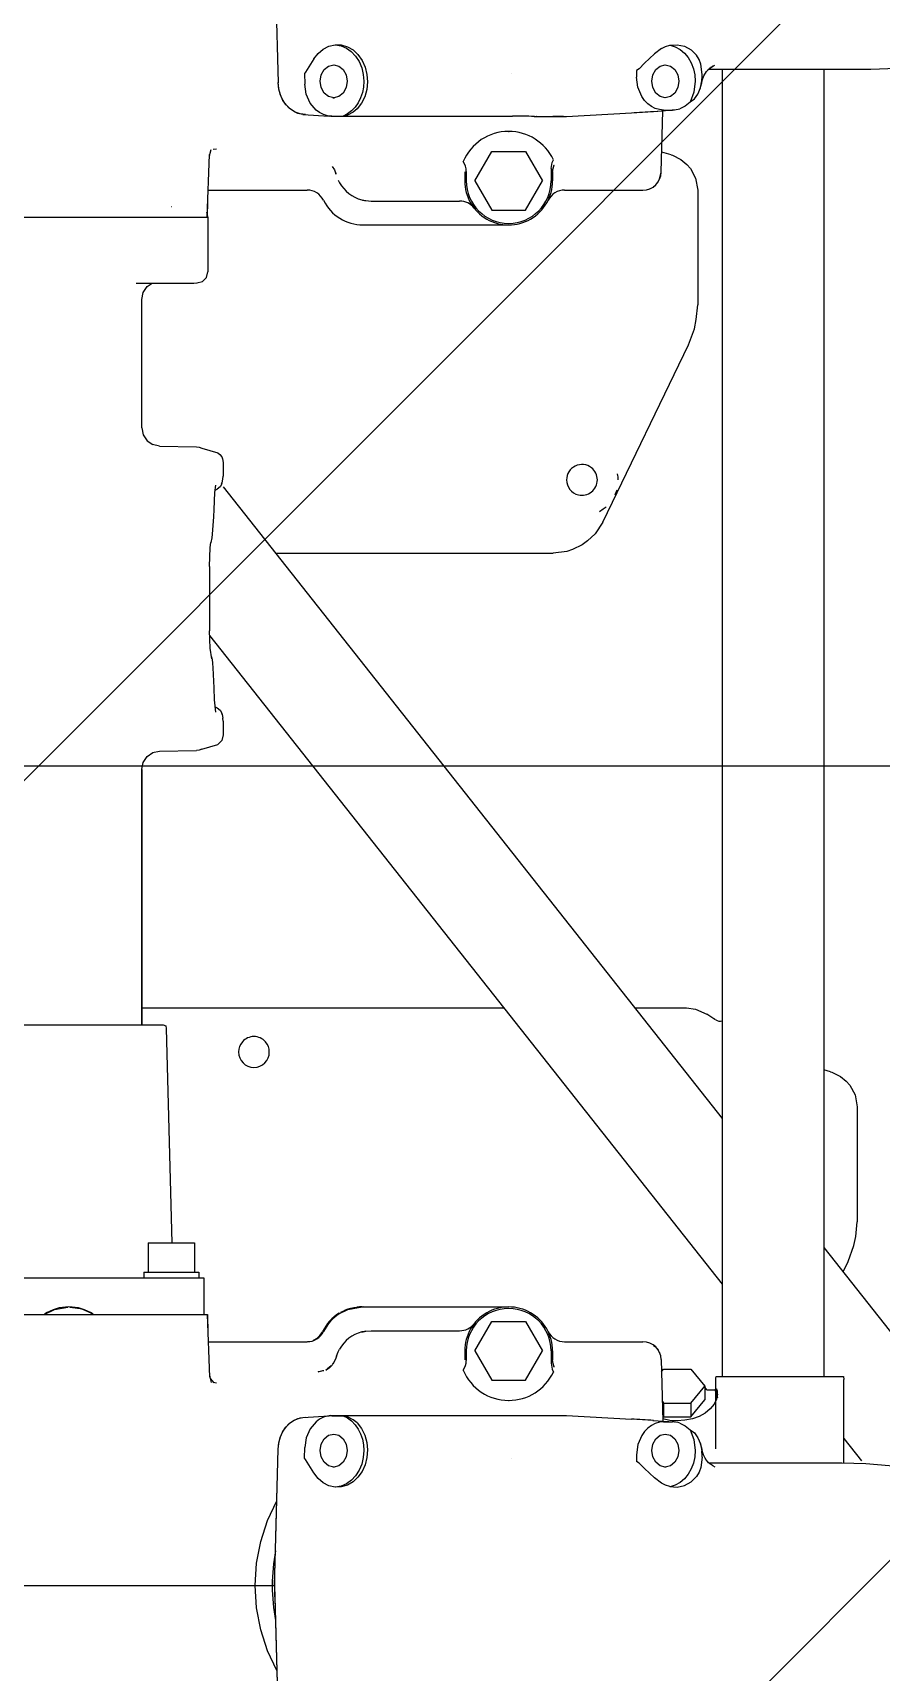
# Model space of a CAD drawing. Header units: millimetres. Extents: x 1084702 to 1166801, y 36632 to 124519.
# Drawn here: x 1103063.4 to 1103294.9, y 49882.8 to 50329.8 of the extents above; entities that cross this region are included whole.
import ezdxf

# ---------------------------------------------------------------- set-up
doc = ezdxf.new("R2010")
doc.units = ezdxf.units.MM
doc.header["$LTSCALE"] = 250
doc.linetypes.add('CENTER', pattern=[3, 2.5, -0.25, 0, -0.25])
doc.layers.get('0').update_dxf_attribs({"color": 255})
doc.layers.add('%posline', color=240, linetype='Continuous')
doc.layers.add('%symbol', color=1, linetype='Continuous')
doc.styles.add('ROMANS', font='ROMANS.shx', dxfattribs={"height": 100})
doc.dimstyles.new('dott', dxfattribs={"dimscale": 100, "dimtxt": 150, "dimasz": 0.01, "dimexe": 0.5, "dimexo": 1, "dimgap": 1, "dimtad": 1, "dimdsep": 46, "dimtxsty": 'ROMANS', "dimcen": 1.5, "dimclrd": 1, "dimclre": 1, "dimclrt": 2, "dimazin": 2, "dimtfac": 1, "dimtmove": 2, "dimatfit": 3, "dimldrblk": 'DOT', "dimfxl": 1, "dimtvp": 100, "dimtolj": 1, "dimarcsym": 0})

# ---------------------------------------------------------------- blocks, each defined once
blk = doc.blocks.new('_Dot')
at = {"color": 0, "linetype": 'ByBlock', "lineweight": -2}
blk.add_line((-0.5, 0), (-1, 0), dxfattribs=at)
at = {"color": 0, "linetype": 'ByBlock', "const_width": 0.5}
blk.add_lwpolyline([(-0.25, 0, 1), (0.25, 0, 1)], format="xyb", close=True, dxfattribs=at)
blk = doc.blocks.new('GENERATOR-BORDE')
for p, q in [((-1714.46, 223.52), (-1713.52, 186.29)), ((-1706.33, 188.81), (-1706.25, 185.89)), ((-1649.95, 188.91), (-1649.95, 188.91)), ((-1615.71, 189.63), (-1615.71, 187.84)), ((-1597.01, 188.79), (-1596.93, 188.93)), ((-1596.25, 189.8), (-1596.08, 189.99)), ((-1596.01, 190.03), (-1573.46, 190.03)), ((-1596.01, 190.03), (-1573.46, 190.03)), ((-1595.8, 190.23), (-1595.7, 190.33)), ((-1595.39, 190.56), (-1595.34, 190.6)), ((-1595.07, 190.76), (-1594.84, 190.85)), ((-1595.02, 190.79), (-1594.35, 191.12)), ((-1594.81, 190.9), (-1594.76, 190.92)), ((-1594.76, 190.92), (-1594.35, 191.12)), ((-1592.39, 190.03), (-1592.39, -166.52)), ((-1573.46, 190.03), (-1551.79, 190.03)), ((-1564.59, 190.03), (-1564.59, -166.52)), ((-1597.92, 186.3), (-1597.79, 186.94)), ((-1597.58, 187.59), (-1597.55, 187.71)), ((-1698.56, 182.19), (-1698.09, 182.19)), ((-1611.26, 178.48), (-1605.45, 178.87)), ((-1608.34, 178.85), (-1605.93, 178.85)), ((-1605.42, 178.88), (-1605.33, 178.88)), ((-1605.42, 178.88), (-1605.33, 178.88)), ((-1601.12, 181.03), (-1601.05, 181.05)), ((-1706.78, 177.66), (-1699.59, 177.19)), ((-1699.09, 177.17), (-1649.53, 177.17)), ((-1698.9, 177.19), (-1695.74, 177.19)), ((-1643.61, 177.11), (-1643.03, 177.1)), ((-1642.96, 177.1), (-1638.6, 177.1)), ((-1638.6, 177.1), (-1634.85, 177.1)), ((-1638.52, 177.21), (-1635.7, 177.27)), ((-1634.87, 177.1), (-1617.11, 178.12)), ((-1634.87, 177.1), (-1634.85, 177.1)), ((-1617.11, 178.12), (-1617.11, 178.12)), ((-1611.12, 178.49), (-1608.66, 178.66)), ((-1611.12, 178.49), (-1611.12, 178.49)), ((-1608.98, 161.89), (-1608.54, 178.67)), ((-1650.61, 173.02), (-1650.46, 173.02)), ((-1732.83, 149.62), (-1732.22, 166.69)), ((-1732.24, 166.14), (-1732.05, 167.05)), ((-1732.05, 167.05), (-1731.82, 168.09)), ((-1659.85, 159.52), (-1655.23, 167.52)), ((-1655.23, 167.52), (-1645.99, 167.52)), ((-1645.99, 167.52), (-1641.37, 159.52)), ((-1662.61, 161.95), (-1662.61, 159.52)), ((-1662.19, 162.12), (-1662.19, 159.52)), ((-1639.03, 162.86), (-1639.03, 159.52)), ((-1638.61, 161.96), (-1638.61, 159.52)), ((-1638.21, 163.91), (-1638.21, 163.88)), ((-1609.42, 160.01), (-1608.98, 161.89)), ((-1732.56, 157.02), (-1705.61, 157.02)), ((-1697.16, 159.76), (-1696.75, 159.04)), ((-1659.85, 159.52), (-1655.23, 151.52)), ((-1645.99, 151.52), (-1641.37, 159.52)), ((-1635.35, 157.02), (-1613.98, 157.02)), ((-1612.1, 157.42), (-1612.09, 157.42)), ((-1612.09, 157.42), (-1612.03, 157.45)), ((-1611.05, 158.04), (-1610.56, 158.39)), ((-1609.95, 159.07), (-1609.8, 159.33)), ((-1609.48, 159.9), (-1609.42, 160.01)), ((-1599.02, 157.01), (-1599.02, 125.71)), ((-1742.65, 152.51), (-1742.62, 152.51)), ((-1732.79, 149.62), (-1732.67, 154.04)), ((-1690.69, 154.37), (-1689.6, 154.14)), ((-1689.6, 154.14), (-1688.11, 154.02)), ((-1688.11, 154.02), (-1663.98, 154.02)), ((-1821.07, 149.62), (-1755.29, 149.62)), ((-1755.29, 149.62), (-1748.69, 149.62)), ((-1748.69, 149.62), (-1732.79, 149.62)), ((-1733.05, 151.03), (-1732.69, 149.54)), ((-1732.69, 149.54), (-1732.66, 134.71)), ((-1690.61, 147.52), (-1690.35, 147.52)), ((-1690.35, 147.52), (-1650.86, 147.52)), ((-1655.23, 151.52), (-1645.99, 151.52)), ((-1647.51, 147.94), (-1647.51, 147.94)), ((-1644.62, 149.15), (-1644.62, 149.15)), ((-1642.15, 151.06), (-1642.15, 151.06)), ((-1733.05, 133.22), (-1732.66, 134.71)), ((-1752.23, 131.62), (-1736.6, 131.62)), ((-1750.29, 129.11), (-1749.22, 130.72)), ((-1749.22, 130.72), (-1747.89, 131.62)), ((-1736.6, 131.62), (-1736.51, 131.62)), ((-1735.65, 131.71), (-1734.13, 132.12)), ((-1734.13, 132.12), (-1733.05, 133.22)), ((-1750.69, 92.17), (-1750.66, 127.21)), ((-1750.66, 127.21), (-1750.29, 129.11)), ((-1624.96, 66.45), (-1601.52, 114.82)), ((-1750.69, 92.17), (-1750.29, 90.28)), ((-1750.29, 90.28), (-1749.24, 88.67)), ((-1749.24, 88.67), (-1747.7, 87.61)), ((-1745.86, 87.22), (-1735.77, 87.05)), ((-1734.3, 86.63), (-1729.98, 85.36)), ((-1728.91, 84.27), (-1728.69, 83.77)), ((-1728.69, 83.77), (-1728.53, 82.78)), ((-1728.53, 82.78), (-1728.53, 79.04)), ((-1728.92, 76.92), (-1728.75, 77.2)), ((-1728.75, 77.2), (-1728.58, 78.18)), ((-1728.53, 76.1), (-1592.39, -96.17)), ((-1730.69, 75.15), (-1730.1, 75.45)), ((-1621.54, 73.89), (-1621.43, 74.2)), ((-1621.43, 74.2), (-1621.03, 75.31)), ((-1625.85, 69.38), (-1624.84, 70.06)), ((-1624.84, 70.06), (-1624.05, 70.61)), ((-1731.54, 62.23), (-1731.38, 63.19)), ((-1731.88, 60.7), (-1731.82, 60.92)), ((-1731.82, 60.92), (-1731.54, 62.23)), ((-1732.22, 54.37), (-1732.22, 36.87)), ((-1714.22, 57.99), (-1638.45, 57.99)), ((-1732.21, 35.6), (-1592.39, -141.33)), ((-1731.73, 29.72), (-1731.54, 29.02)), ((-1731.54, 29.02), (-1731.38, 28.04)), ((-1730.69, 16.09), (-1730.1, 15.8)), ((-1728.92, 14.32), (-1728.75, 14.04)), ((-1728.75, 14.04), (-1728.57, 13.04)), ((-1728.53, 12.2), (-1728.53, 8.46)), ((-1734.3, 4.61), (-1729.98, 5.88)), ((-1750.66, -0.93), (-1750.29, 0.97)), ((-1750.29, 0.97), (-1749.24, 2.58)), ((-1749.24, 2.58), (-1747.7, 3.63)), ((-1745.86, 4.02), (-1735.77, 4.19)), ((-1750.74, -70.62), (-1750.66, -0.93)), ((-1750.74, -0.97), (-1750.74, -70.62)), ((-1750.74, -65.99), (-1651.93, -65.99)), ((-1616.24, -65.99), (-1602.1, -65.99)), ((-1794.61, -70.62), (-1744.92, -70.62)), ((-1744.92, -70.62), (-1744.19, -70.9)), ((-1744.19, -70.9), (-1744.06, -71.59)), ((-1744.06, -71.59), (-1742.54, -130.02)), ((-1555.52, -92.99), (-1555.52, -124.29)), ((-1748.99, -130.02), (-1742.65, -130.02)), ((-1748.99, -130.02), (-1748.99, -138.02)), ((-1742.65, -130.02), (-1736.3, -130.02)), ((-1736.3, -130.02), (-1736.3, -138.02)), ((-1564.59, -131.34), (-1508.2, -202.71)), ((-1750.12, -138.02), (-1742.65, -138.02)), ((-1750.12, -138.02), (-1750.12, -139.62)), ((-1742.65, -138.02), (-1735.17, -138.02)), ((-1735.17, -138.02), (-1735.17, -139.62)), ((-1559.37, -137.96), (-1558.02, -135.18)), ((-1813.47, -139.62), (-1775.75, -139.62)), ((-1775.75, -139.62), (-1739.56, -139.62)), ((-1739.56, -139.62), (-1733.8, -139.62)), ((-1733.8, -139.62), (-1733.8, -149.62)), ((-1821.07, -149.62), (-1755.29, -149.62)), ((-1813.47, -149.62), (-1775.75, -149.62)), ((-1775.75, -149.62), (-1739.56, -149.62)), ((-1770.34, -147.58), (-1767.51, -147.95)), ((-1767.51, -147.95), (-1766.93, -148.13)), ((-1766.85, -148.17), (-1764.63, -149.16)), ((-1764.63, -149.16), (-1763.91, -149.62)), ((-1755.29, -149.62), (-1748.69, -149.62)), ((-1748.69, -149.62), (-1732.8, -149.62)), ((-1739.56, -149.62), (-1733.8, -149.62)), ((-1732.84, -149.62), (-1732.22, -166.69)), ((-1732.8, -149.62), (-1732.65, -154.78)), ((-1690.61, -147.52), (-1690.35, -147.52)), ((-1690.35, -147.52), (-1650.86, -147.52)), ((-1659.85, -159.52), (-1655.23, -151.52)), ((-1655.23, -151.52), (-1645.99, -151.52)), ((-1650.86, -147.52), (-1650.61, -147.52)), ((-1645.99, -151.52), (-1641.37, -159.52)), ((-1690.69, -154.37), (-1689.6, -154.14)), ((-1689.6, -154.14), (-1688.11, -154.02)), ((-1688.11, -154.02), (-1663.98, -154.02)), ((-1732.57, -157.02), (-1705.61, -157.02)), ((-1697.62, -160.93), (-1697.16, -159.76)), ((-1697.16, -159.76), (-1696.75, -159.04)), ((-1662.61, -159.52), (-1662.61, -161.95)), ((-1662.19, -159.52), (-1662.19, -162.12)), ((-1659.85, -159.52), (-1655.23, -167.52)), ((-1645.99, -167.52), (-1641.37, -159.52)), ((-1639.03, -159.52), (-1639.03, -162.86)), ((-1638.61, -159.52), (-1638.61, -161.96)), ((-1635.35, -157.02), (-1613.98, -157.02)), ((-1611.06, -158.04), (-1610.56, -158.39)), ((-1609.95, -159.07), (-1609.8, -159.32)), ((-1609.45, -159.96), (-1609.42, -160.01)), ((-1609.42, -160.01), (-1609.42, -160.03)), ((-1702.62, -165.23), (-1701.28, -164.86)), ((-1701.28, -164.86), (-1701.03, -164.88)), ((-1700.5, -164.76), (-1700.08, -164.37)), ((-1699.05, -163.58), (-1698.78, -163.43)), ((-1698.78, -163.24), (-1698.53, -162.95)), ((-1638.21, -163.91), (-1638.21, -163.88)), ((-1608.98, -161.89), (-1608.54, -178.67)), ((-1608.89, -165.2), (-1608.36, -164.54)), ((-1608.36, -164.54), (-1600.86, -164.54)), ((-1600.86, -164.54), (-1597.1, -169.14)), ((-1732.24, -166.13), (-1732.05, -167.05)), ((-1732.05, -167.05), (-1731.82, -168.09)), ((-1732.05, -167.05), (-1731.05, -168.2)), ((-1655.23, -167.52), (-1645.99, -167.52)), ((-1600.86, -173.74), (-1597.1, -169.14)), ((-1597.1, -169.14), (-1597.1, -172.89)), ((-1594.09, -186.2), (-1594.05, -166.9)), ((-1594.05, -166.9), (-1594.03, -166.52)), ((-1594.03, -166.52), (-1578.88, -166.52)), ((-1578.88, -166.52), (-1574.43, -166.52)), ((-1578.49, -166.52), (-1576.45, -166.52)), ((-1574.43, -166.52), (-1570.86, -166.52)), ((-1570.86, -166.52), (-1559.27, -166.52)), ((-1559.27, -166.52), (-1559.17, -167.29)), ((-1559.17, -190.03), (-1559.17, -167.29)), ((-1650.61, -173.02), (-1650.46, -173.02)), ((-1608.68, -173.34), (-1608.36, -173.74)), ((-1608.36, -173.74), (-1600.86, -173.74)), ((-1608.36, -173.74), (-1608.36, -177.48)), ((-1600.86, -177.48), (-1597.1, -172.89)), ((-1600.86, -173.74), (-1600.86, -177.48)), ((-1596.5, -170.12), (-1594.33, -170.12)), ((-1593.8, -171.54), (-1593.78, -170.11)), ((-1593.79, -172.34), (-1593.78, -170.11)), ((-1706.78, -177.66), (-1699.59, -177.19)), ((-1699.09, -177.17), (-1649.53, -177.17)), ((-1698.9, -177.19), (-1695.74, -177.19)), ((-1643.61, -177.11), (-1643.04, -177.1)), ((-1642.96, -177.1), (-1638.6, -177.1)), ((-1638.6, -177.1), (-1634.86, -177.1)), ((-1634.86, -177.1), (-1617.11, -178.12)), ((-1617.11, -178.12), (-1617.11, -178.12)), ((-1611.26, -178.48), (-1605.45, -178.87)), ((-1611.12, -178.49), (-1608.66, -178.66)), ((-1611.12, -178.49), (-1611.12, -178.49)), ((-1608.58, -177.22), (-1608.36, -177.48)), ((-1608.36, -177.48), (-1600.86, -177.48)), ((-1608.34, -178.85), (-1605.93, -178.85)), ((-1605.42, -178.88), (-1605.33, -178.88)), ((-1605.42, -178.88), (-1605.33, -178.88)), ((-1601.12, -181.03), (-1601.05, -181.05)), ((-1714.37, -220.45), (-1713.51, -186.34)), ((-1714.13, -210.43), (-1713.52, -186.29)), ((-1706.33, -188.81), (-1706.25, -185.89)), ((-1597.92, -186.3), (-1597.92, -186.3)), ((-1597.58, -187.59), (-1597.55, -187.71)), ((-1559.17, -183.36), (-1554.3, -189.53)), ((-1698.56, -191.16), (-1698.09, -191.16)), ((-1649.95, -188.91), (-1649.95, -188.91)), ((-1615.71, -187.84), (-1615.71, -189.63)), ((-1608.11, -191.16), (-1607.65, -191.16)), ((-1597.01, -188.79), (-1596.93, -188.93)), ((-1596.25, -189.8), (-1596.08, -189.99)), ((-1596.01, -190.03), (-1559.71, -190.03)), ((-1595.8, -190.23), (-1595.7, -190.33)), ((-1595.39, -190.56), (-1595.34, -190.6)), ((-1595.02, -190.8), (-1594.35, -191.12)), ((-1713.87, -200.4), (-1713.87, -200.4)), ((-1714.46, -223.52), (-1714.13, -210.43)), ((-1714.22, -214.03), (-1714.21, -214.03)), ((-1802.42, -223.52), (-1776.46, -223.52)), ((-1776.46, -223.52), (-1738.84, -223.52)), ((-1738.84, -223.52), (-1735.8, -223.52)), ((-1735.8, -223.52), (-1728.8, -223.52)), ((-1728.8, -223.52), (-1722.4, -223.52)), ((-1722.4, -223.52), (-1714.46, -223.52)), ((-1719.77, -223.52), (-1719.77, -223.52)), ((-1719.77, -223.52), (-1719.77, -223.52)), ((-1714.46, -223.52), (-1713.52, -260.76)), ((-1714.37, -226.6), (-1713.51, -260.71)), ((-1714.22, -233.02), (-1714.21, -233.02)), ((-1713.87, -246.65), (-1713.87, -246.64))]:
    blk.add_line(p, q)
at = {"linetype": 'CENTER'}
blk.add_line((-2671.23, 0), (68.87, 0), dxfattribs=at)
for points in [[(-1551.79, 190.03), (-1544.77, 190.23), (-1537.8, 190.81), (-1530.61, 191.84), (-1523.85, 193.2), (-1516.86, 195.06), (-1510.39, 197.21), (-1504.67, 199.48), (-1498.2, 202.51), (-1495.61, 203.89)], [(-1703.81, 192.8), (-1706.04, 189.15), (-1706.33, 188.81)], [(-1703.81, 192.8), (-1702.63, 194.3), (-1701.22, 195.47), (-1699.65, 196.27), (-1697.97, 196.64), (-1696.27, 196.59), (-1694.62, 196.11), (-1693.08, 195.22), (-1691.72, 193.97), (-1690.61, 192.39), (-1689.78, 190.57), (-1689.29, 188.58), (-1689.14, 186.51), (-1689.34, 184.45), (-1689.89, 182.48), (-1690.76, 180.7), (-1691.92, 179.17)], [(-1697.87, 196.66), (-1696.33, 196.38), (-1694.87, 195.75), (-1693.54, 194.79), (-1692.37, 193.55), (-1691.42, 192.06), (-1690.71, 190.37), (-1690.28, 188.56), (-1690.13, 186.68)], [(-1608.9, 195.58), (-1610.86, 194.15), (-1613.55, 191.6), (-1615.01, 190.09), (-1615.71, 189.63)], [(-1608.9, 195.58), (-1607.8, 196.14), (-1606.65, 196.51)], [(-1606.65, 196.51), (-1604.64, 196.66), (-1602.65, 196.23), (-1600.85, 195.25), (-1599.35, 193.78)], [(-1606.53, 196.54), (-1605.14, 196.1), (-1603.83, 195.37), (-1602.65, 194.37), (-1601.63, 193.14), (-1600.8, 191.7), (-1600.19, 190.12), (-1599.81, 188.42), (-1599.69, 186.68)], [(-1597.82, 188.5), (-1598.15, 191.33), (-1598.62, 192.61), (-1599.35, 193.78)], [(-1702.01, 186.68), (-1701.73, 188.4), (-1700.93, 189.86), (-1699.73, 190.83), (-1698.32, 191.18), (-1696.91, 190.83), (-1695.72, 189.86), (-1694.92, 188.4), (-1694.64, 186.68)], [(-1608.34, 178.85), (-1609.49, 178.96), (-1610.62, 179.29), (-1611.68, 179.83), (-1612.67, 180.57), (-1613.55, 181.49), (-1614.3, 182.56), (-1615.35, 185.07), (-1615.71, 187.84)], [(-1611.57, 186.68), (-1611.29, 188.4), (-1610.49, 189.86), (-1609.29, 190.83), (-1607.88, 191.18), (-1606.47, 190.83), (-1605.27, 189.86), (-1604.47, 188.4), (-1604.19, 186.68)], [(-1597.79, 186.94), (-1597.33, 188.2), (-1596.62, 189.35), (-1595.74, 190.28), (-1594.76, 190.92)], [(-1595.07, 190.77), (-1594.76, 190.92)], [(-1706.08, 177.61), (-1707.51, 177.78), (-1708.88, 178.27), (-1710.15, 179.06), (-1711.27, 180.14), (-1712.19, 181.45), (-1712.89, 182.95), (-1713.34, 184.58), (-1713.52, 186.29)], [(-1706.78, 177.65), (-1708.1, 177.94), (-1709.35, 178.51), (-1710.5, 179.35), (-1711.5, 180.43), (-1712.33, 181.71), (-1712.95, 183.16), (-1713.35, 184.72), (-1713.51, 186.34)], [(-1698.9, 177.19), (-1700.03, 177.29), (-1701.13, 177.61), (-1702.18, 178.13), (-1703.15, 178.83), (-1704.77, 180.75), (-1705.84, 183.18), (-1706.25, 185.89)], [(-1694.64, 186.68), (-1694.92, 184.95), (-1695.72, 183.49), (-1696.91, 182.52), (-1698.32, 182.18), (-1699.73, 182.52), (-1700.93, 183.49), (-1701.73, 184.95), (-1702.01, 186.68)], [(-1690.13, 186.68), (-1690.23, 185.12), (-1690.53, 183.6), (-1691.02, 182.16), (-1691.68, 180.82), (-1692.51, 179.63), (-1693.48, 178.61), (-1694.56, 177.79), (-1695.74, 177.19)], [(-1604.19, 186.68), (-1604.47, 184.95), (-1605.27, 183.49), (-1606.47, 182.52), (-1607.88, 182.18), (-1609.29, 182.52), (-1610.49, 183.49), (-1611.29, 184.95), (-1611.57, 186.68)], [(-1599.69, 186.68), (-1600.06, 183.72), (-1601.12, 181.03)], [(-1601.05, 181.05), (-1599.93, 181.89), (-1598.99, 183.19), (-1598.27, 184.88), (-1597.9, 186.8)], [(-1598.42, 184.42), (-1597.92, 186.3)], [(-1691.92, 179.17), (-1693.01, 178.27), (-1694.62, 177.49), (-1695.74, 177.19)], [(-1605.93, 178.85), (-1605.98, 178.85)], [(-1605.93, 178.85), (-1604.4, 179.05)], [(-1601.12, 181.03), (-1602.43, 179.93), (-1603.9, 179.2)], [(-1699.09, 177.17), (-1699.59, 177.19)], [(-1643.04, 177.1), (-1638.52, 177.21)], [(-1642.96, 177.1), (-1643.04, 177.1), (-1643.04, 177.1)], [(-1731.23, 168.16), (-1730.29, 168.29)], [(-1606.26, 166.62), (-1608.84, 167.39)], [(-1606.26, 166.62), (-1605.93, 166.52)], [(-1605.93, 166.52), (-1603.59, 165.35), (-1601.99, 164.01), (-1601, 162.91), (-1599.61, 160.27), (-1599.02, 157.01)], [(-1698.78, 163.43), (-1698.17, 162.52), (-1697.78, 161.5)], [(-1697.99, 162.03), (-1697.75, 161.36)], [(-1639.03, 162.86), (-1638.76, 164.54), (-1638.41, 165.31)], [(-1638.61, 161.96), (-1638.51, 162.96), (-1638.21, 163.91)], [(-1638.61, 161.93), (-1638.51, 162.92), (-1638.21, 163.88)], [(-1736.51, 131.62), (-1735.62, 131.71), (-1735.64, 131.73)], [(-1601.52, 114.82), (-1599.93, 119.22), (-1599.42, 121.69), (-1599.02, 125.71)], [(-1745.86, 87.22), (-1747.75, 87.62)], [(-1735.77, 87.05), (-1735.01, 86.94), (-1734.3, 86.63)], [(-1729.98, 85.36), (-1729.38, 84.89), (-1728.91, 84.27)], [(-1730.97, 69.91), (-1730.76, 74.57), (-1730.47, 76.59)], [(-1728.85, 76.89), (-1729.36, 76.06), (-1730.1, 75.45)], [(-1728.58, 78.18), (-1728.53, 79.04)], [(-1731.38, 63.19), (-1731.01, 67.94), (-1730.97, 69.91)], [(-1624.96, 66.45), (-1627.04, 63.31), (-1629.08, 61.37), (-1630.51, 60.31), (-1633.15, 59.05), (-1634.73, 58.5), (-1638.45, 57.99)], [(-1732.22, 54.37), (-1732.02, 59.6), (-1731.87, 60.88)], [(-1731.63, 29.22), (-1732.06, 32.12), (-1732.22, 36.87)], [(-1730.97, 21.33), (-1731.22, 26.73), (-1731.37, 28.04)], [(-1730.47, 14.64), (-1730.86, 18.06), (-1730.97, 21.33)], [(-1730.1, 15.8), (-1729.36, 15.18), (-1728.85, 14.35)], [(-1728.53, 12.2), (-1728.57, 13.04)], [(-1734.3, 4.61), (-1735.01, 4.31), (-1735.77, 4.19)], [(-1728.53, 8.46), (-1728.91, 6.97), (-1729.98, 5.88)], [(-1747.75, 3.62), (-1745.86, 4.02)], [(-1602.1, -65.99), (-1599.59, -66.36), (-1596.53, -67.69)], [(-1594.63, -68.94), (-1596.53, -67.69)], [(-1594.13, -69.26), (-1594.63, -68.94)], [(-1562.76, -83.38), (-1564.59, -82.84)], [(-1562.76, -83.38), (-1562.43, -83.48)], [(-1562.43, -83.48), (-1560.09, -84.65), (-1558.49, -85.99), (-1557.5, -87.09), (-1556.11, -89.73), (-1555.52, -92.99)], [(-1558.02, -135.18), (-1556.43, -130.78), (-1555.92, -128.31), (-1555.52, -124.29)], [(-1777.32, -149.62), (-1774.52, -148.23), (-1770.86, -147.57)], [(-1700.3, -152.48), (-1698.39, -150.48), (-1697.15, -149.51), (-1694.53, -148.25), (-1690.61, -147.52)], [(-1701, -164.96), (-1702.62, -165.23)], [(-1698.78, -163.43), (-1699.57, -164.19), (-1700.5, -164.76)], [(-1699.05, -163.58), (-1700.08, -164.37)], [(-1698.45, -162.86), (-1698.75, -163.26)], [(-1697.78, -161.5), (-1698.45, -163)], [(-1697.75, -161.36), (-1697.87, -161.74)], [(-1639.03, -162.86), (-1638.76, -164.54), (-1638.41, -165.31)], [(-1638.21, -163.88), (-1638.51, -162.92), (-1638.61, -161.93)], [(-1638.21, -163.91), (-1638.51, -162.96), (-1638.61, -161.96)], [(-1730.29, -168.29), (-1731.23, -168.16)], [(-1596.5, -170.12), (-1597.02, -169.46)], [(-1593.62, -171.27), (-1593.89, -172.71), (-1594.56, -174.08), (-1595.6, -175.35), (-1596.97, -176.45), (-1598.62, -177.36), (-1600.49, -178.03), (-1602.51, -178.44), (-1604.61, -178.58)], [(-1593.62, -171.27), (-1593.65, -170.49), (-1593.82, -170.02), (-1594.07, -169.9), (-1594.33, -170.12)], [(-1594.33, -170.12), (-1593.87, -171.21), (-1593.64, -172.33)], [(-1713.52, -186.29), (-1713.34, -184.58), (-1712.89, -182.95), (-1712.19, -181.45), (-1711.27, -180.14), (-1710.15, -179.06), (-1708.88, -178.27), (-1707.51, -177.78), (-1706.08, -177.61)], [(-1713.51, -186.34), (-1713.35, -184.72), (-1712.95, -183.16), (-1712.33, -181.71), (-1711.5, -180.43), (-1710.5, -179.35), (-1709.35, -178.51), (-1708.1, -177.94), (-1706.78, -177.65)], [(-1698.9, -177.19), (-1700.03, -177.29), (-1701.13, -177.61), (-1702.18, -178.13), (-1703.15, -178.83), (-1704.77, -180.75), (-1705.84, -183.18), (-1706.25, -185.89)], [(-1699.09, -177.17), (-1699.59, -177.19)], [(-1691.92, -179.17), (-1693.01, -178.27), (-1694.62, -177.49), (-1695.74, -177.19)], [(-1695.74, -177.19), (-1694.56, -177.79), (-1693.48, -178.61), (-1692.51, -179.63), (-1691.68, -180.82), (-1691.02, -182.16), (-1690.53, -183.6), (-1690.23, -185.12), (-1690.13, -186.68)], [(-1643.04, -177.1), (-1642.96, -177.1)], [(-1604.61, -178.58), (-1606.62, -178.45), (-1608.57, -178.07)], [(-1691.92, -179.17), (-1690.76, -180.7), (-1689.89, -182.48), (-1689.34, -184.45), (-1689.14, -186.51), (-1689.29, -188.58), (-1689.78, -190.57), (-1690.61, -192.39), (-1691.72, -193.97), (-1693.08, -195.22), (-1694.62, -196.11), (-1696.27, -196.59), (-1697.97, -196.64), (-1699.65, -196.27), (-1701.22, -195.47), (-1702.63, -194.3), (-1703.81, -192.8)], [(-1702.01, -186.68), (-1701.73, -184.95), (-1700.93, -183.49), (-1699.73, -182.52), (-1698.32, -182.18), (-1696.91, -182.52), (-1695.72, -183.49), (-1694.92, -184.95), (-1694.64, -186.68)], [(-1608.34, -178.85), (-1609.49, -178.96), (-1610.62, -179.29), (-1611.68, -179.83), (-1612.67, -180.57), (-1613.55, -181.49), (-1614.3, -182.56), (-1615.35, -185.07), (-1615.71, -187.84)], [(-1611.57, -186.68), (-1611.29, -184.95), (-1610.49, -183.49), (-1609.29, -182.52), (-1607.88, -182.18), (-1606.47, -182.52), (-1605.27, -183.49), (-1604.47, -184.95), (-1604.19, -186.68)], [(-1605.98, -178.85), (-1605.93, -178.85)], [(-1604.4, -179.05), (-1605.93, -178.85)], [(-1603.9, -179.2), (-1602.43, -179.93), (-1601.12, -181.03)], [(-1601.12, -181.03), (-1600.06, -183.72), (-1599.69, -186.68)], [(-1601.05, -181.05), (-1599.93, -181.89), (-1598.99, -183.19), (-1598.27, -184.88), (-1597.9, -186.8)], [(-1694.64, -186.68), (-1694.92, -188.4), (-1695.72, -189.86), (-1696.91, -190.83), (-1698.32, -191.18), (-1699.73, -190.83), (-1700.93, -189.86), (-1701.73, -188.4), (-1702.01, -186.68)], [(-1690.13, -186.68), (-1690.28, -188.56), (-1690.71, -190.37), (-1691.42, -192.05), (-1692.37, -193.54), (-1693.53, -194.79), (-1694.87, -195.74), (-1696.33, -196.37), (-1697.86, -196.66)], [(-1604.19, -186.68), (-1604.47, -188.4), (-1605.27, -189.86), (-1606.47, -190.83), (-1607.88, -191.18), (-1609.29, -190.83), (-1610.49, -189.86), (-1611.29, -188.4), (-1611.57, -186.68)], [(-1599.69, -186.68), (-1599.81, -188.42), (-1600.19, -190.12), (-1600.8, -191.7), (-1601.63, -193.14), (-1602.65, -194.37), (-1603.83, -195.37), (-1605.14, -196.1), (-1606.53, -196.54)], [(-1598.42, -184.42), (-1597.92, -186.3)], [(-1595.02, -190.8), (-1596.05, -190.01), (-1596.91, -188.94), (-1597.55, -187.68), (-1597.92, -186.3)], [(-1703.81, -192.8), (-1706.04, -189.15), (-1706.33, -188.81)], [(-1608.9, -195.58), (-1610.86, -194.15), (-1613.55, -191.6), (-1615.01, -190.09), (-1615.71, -189.63)], [(-1597.82, -188.5), (-1598.15, -191.33), (-1598.62, -192.61), (-1599.35, -193.78)], [(-1594.59, -190.99), (-1595, -190.81)], [(-1559.71, -190.03), (-1553.2, -190.22), (-1546.83, -190.77), (-1540.4, -191.71), (-1534.04, -193.03), (-1527.87, -194.68), (-1521.79, -196.7), (-1515.67, -199.13), (-1509.89, -201.84), (-1504.25, -204.89), (-1498.65, -208.35), (-1493.43, -212.02), (-1488.43, -215.99), (-1483.5, -220.39), (-1479, -224.92), (-1474.76, -229.71), (-1470.69, -234.88), (-1467.01, -240.15), (-1463.66, -245.6), (-1460.62, -251.25)], [(-1606.65, -196.51), (-1607.8, -196.14), (-1608.9, -195.58)], [(-1606.65, -196.51), (-1604.64, -196.66), (-1602.65, -196.23), (-1600.85, -195.25), (-1599.35, -193.78)], [(-1719.77, -223.52), (-1719.39, -217.43), (-1718.27, -211.45), (-1716.41, -205.73), (-1713.87, -200.4)], [(-1714.37, -226.6), (-1714.37, -220.45)], [(-1713.87, -246.65), (-1716.41, -241.32), (-1718.27, -235.6), (-1719.39, -229.62), (-1719.77, -223.52)]]:
    blk.add_lwpolyline(points)
for centre, radius, start, end in [((-1616.86, 188.56), 19.03, 354.6998, 359.8389), ((-1605.99, 185.28), 6.43, 270.1497, 274.8466), ((-1605.94, 185.01), 6.15, 270.0918, 289.3326), ((-1650.49, -202.69), 379.86, 88.9615, 89.8555), ((-1649.2, 745.01), 567.8, 273.2393, 273.8454), ((-1650.61, 159.52), 13.5, 90, 157.0554), ((-1650.61, 159.52), 13.5, 25.3956, 90), ((-1666.8, 162.12), 4.61, 0.0427, 35.3346), ((-1613.98, 162.02), 5, 270.0007, 358.4993), ((-1705.61, 152.02), 5, 26.1826, 89.9976), ((-1688.11, 164.02), 10, 210.004, 254.9989), ((-1650.61, 159.52), 12, 179.9996, 0.0004), ((-1650.61, 159.53), 11.58, 180.0085, 359.9915), ((-1635.35, 152.02), 5, 90, 153.821), ((-1635.35, 152.02), 5, 89.9997, 153.8214), ((-1613.98, 162.02), 5, 313.2499, 323.7801), ((-1690.35, 159.52), 12, 206.1791, 269.9999), ((-1688.11, 164.02), 10, 255.0813, 257.1273), ((-1688.11, 164.03), 10, 257.1224, 261.3964), ((-1663.98, 149.02), 5, 38.1443, 90.0002), ((-1650.61, 159.52), 12, 330.0708, 330.9144), ((-1650.61, 159.52), 12, 330.7853, 333.8203), ((-1650.61, 159.52), 12, 269.8921, 269.938), ((-1630.61, 78), 4.2, 51.8406, 180), ((-1630.61, 78), 4.2, 0, 51.8406), ((-1630.61, 78), 4.2, 180, 256.4534), ((-1630.61, 78), 4.2, 256.4534, 0), ((-1630.93, 77.83), 10.2, 0.936, 10.0283), ((-1593.05, -67.58), 2, 237.3459, 289.126), ((-1720.11, -78), 4.2, 138.6033, 180), ((-1720.11, -78), 4.2, 41.3967, 138.6033), ((-1720.11, -78), 4.2, 0, 41.3967), ((-1720.11, -78), 4.2, 180, 0), ((-1770.61, -159.52), 12, 56.2968, 123.7298), ((-1770.61, -159.52), 12, 56.2902, 58.8767), ((-1690.61, -159.52), 12, 121.1966, 153.821), ((-1690.35, -159.52), 12, 90.0001, 153.8209), ((-1690.61, -159.52), 12, 105.5604, 119.4564), ((-1690.61, -159.52), 12, 90, 96.7819), ((-1650.61, -159.52), 12, 359.9996, 180.0004), ((-1650.61, -159.53), 11.58, 0.0085, 179.9915), ((-1705.61, -152.02), 5, 270.0024, 333.8174), ((-1705.86, -152.02), 5, 293.7694, 333.821), ((-1688.11, -164.02), 10, 105.0011, 149.996), ((-1688.11, -164.02), 10, 102.8738, 104.9193), ((-1688.11, -164.03), 10, 98.6036, 102.8787), ((-1663.98, -149.02), 5, 269.9998, 321.8557), ((-1635.35, -152.02), 5, 206.179, 270), ((-1635.35, -152.02), 5, 206.1786, 270.0003), ((-1705.86, -152.02), 5, 270, 281.2223), ((-1688.11, -164.02), 10, 161.9995, 165.3672), ((-1613.98, -162.02), 5, 1.5007, 89.9993), ((-1613.98, -162.02), 5, 36.2201, 46.7762), ((-1666.8, -162.12), 4.61, 324.6653, 359.9563), ((-1650.61, -159.52), 13.5, 202.9446, 270), ((-1650.61, -159.52), 13.5, 270, 334.6045), ((-1650.49, 202.69), 379.86, 270.1445, 271.0385), ((-1648.93, -740.79), 563.58, 86.1523, 86.763), ((-1605.99, -185.28), 6.43, 85.1534, 89.8503), ((-1605.94, -185.01), 6.15, 70.6691, 89.9082), ((-1616.86, -188.56), 19.03, 0.1606, 5.3), ((-1665.5, -223.45), 49.62, 169.0533, 180.0849), ((-1665.5, -223.6), 49.62, 179.9151, 190.9467)]:
    blk.add_arc(centre, radius, start, end)
blk = doc.blocks.new('BL_1-deck_B4_2')
blk.add_blockref('GENERATOR-BORDE', (87080.86, 18381.44))

msp = doc.modelspace()

# ---------------------------------------------------------------- hatches: boundary and pattern name
at = {"layer": '%symbol', "true_color": 0x939598}
h = msp.add_hatch(dxfattribs=at)
h.set_pattern_fill('ANSI31', color=252, scale=100)
h.paths.add_polyline_path([(1097892.6, 52632.31), (1097892.6, 43032.31), (1109392.6, 43032.31), (1109392.6, 52632.31)])

# ---------------------------------------------------------------- block references
msp.add_blockref('BL_1-deck_B4_2', (1017763.01, 31748.48))

# ---------------------------------------------------------------- leaders
at = {"layer": '%posline', "linetype": 'ByBlock'}
msp.add_leader([(1105977.01, 46518.41), (1099711.3, 53457.36)], dimstyle='dott', override={"dimasz": 2, "dimgap": 1, "dimtad": 0, "dimclrd": 256}, dxfattribs=at)

doc.saveas('drawing.dxf')
